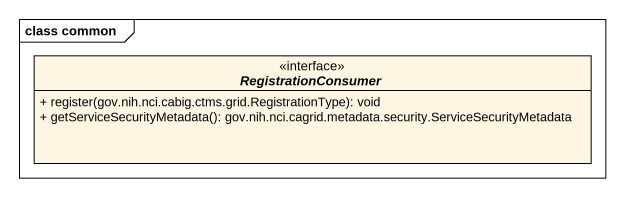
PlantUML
@startuml
mainframe class common
hide circle
hide empty members
skinparam classAttributeIconSize 0
interface RegistrationConsumer <<interface>> {
  + register(gov.nih.nci.cabig.ctms.grid.RegistrationType): void
  + getServiceSecurityMetadata(): gov.nih.nci.cagrid.metadata.security.ServiceSecurityMetadata
}
@enduml
